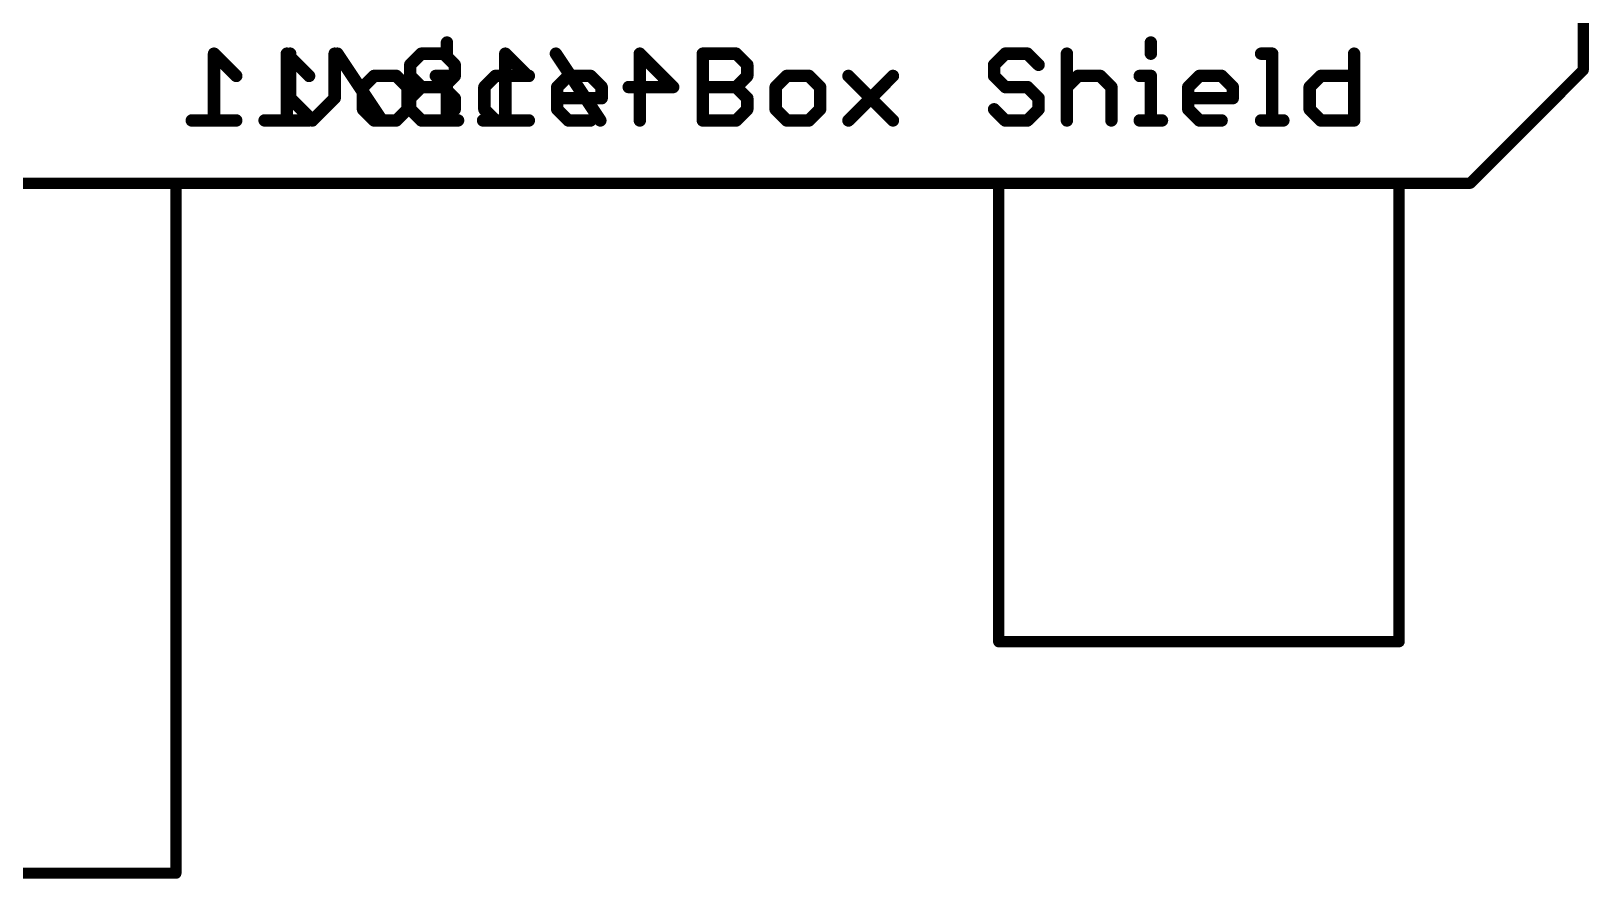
# Model space of a CAD drawing. Extents: x -0.1 to 53.5, y -15.6 to 62.5.
# Drawn here: x 18.45 to 53.47, y -15.63 to 3.41 of the extents above; entities that cross this region are included whole.
import ezdxf

# ---------------------------------------------------------------- set-up
doc = ezdxf.new("R2010")
doc.units = 0
for name, color, linetype in [('1', 12, 'CONTINUOUS'), ('16', 132, 'CONTINUOUS'), ('20', 53, 'CONTINUOUS'), ('21', 41, 'CONTINUOUS'), ('51', 53, 'CONTINUOUS')]:
    doc.layers.add(name, color=color, linetype=linetype)

msp = doc.modelspace()

# ---------------------------------------------------------------- linework, layer by layer
at = {"layer": '1', "const_width": 0.254}
for points in [[(53.34, 57.15), (53.34, 2.54)], [(53.34, 2.54), (50.8, 0)], [(50.8, 0), (2.54, 0)]]:
    msp.add_lwpolyline(points, dxfattribs=at)
at = {"layer": '1', "const_width": 0.127}
for points in [[(53.2765, 2.54, 1), (53.4035, 2.54)], [(53.3849, 2.4951, 1), (53.2951, 2.5849)], [(50.7551, 0.0449, 1), (50.8449, -0.0449)], [(50.8, -0.0635, 1), (50.8, 0.0635)]]:
    msp.add_lwpolyline(points, format="xyb", dxfattribs=at)
at = {"layer": '16'}
for points, const_width in [([(53.34, 57.15), (53.34, 2.54)], 0.254), ([(23.0574, 2.4096), (22.5574, 2.9096)], 0.2794), ([(22.5574, 2.9096), (22.5574, 1.4097)], 0.2794), ([(24.6945, 2.4096), (24.1946, 2.9096)], 0.2794), ([(24.1946, 2.9096), (24.1946, 1.4097)], 0.2794), ([(26.3317, 1.4097), (25.3318, 2.9096)], 0.2794), ([(27.2189, 2.9096), (26.9689, 2.6596)], 0.2794), ([(27.7189, 2.9096), (27.2189, 2.9096)], 0.2794), ([(27.9688, 2.6596), (27.7189, 2.9096)], 0.2794), ([(29.606, 2.4096), (29.106, 2.9096)], 0.2794), ([(29.106, 2.9096), (29.106, 1.4097)], 0.2794), ([(31.2431, 1.4097), (30.2432, 2.9096)], 0.2794), ([(32.1304, 1.4097), (32.1304, 2.9096)], 0.2794), ([(32.1304, 2.9096), (32.8803, 2.1596)], 0.2794), ([(26.9689, 2.6596), (26.9689, 2.4096)], 0.2794), ([(26.9689, 2.4096), (27.2189, 2.1596)], 0.2794), ([(27.7189, 2.1596), (27.9688, 2.4096)], 0.2794), ([(27.9688, 2.4096), (27.9688, 2.6596)], 0.2794), ([(53.34, 2.54), (50.8, 0)], 0.254), ([(27.2189, 2.1596), (26.9689, 1.9097)], 0.2794), ([(27.7189, 2.1596), (27.2189, 2.1596)], 0.2794), ([(27.9688, 1.9097), (27.7189, 2.1596)], 0.2794), ([(32.8803, 2.1596), (31.8804, 2.1596)], 0.2794), ([(26.9689, 1.9097), (26.9689, 1.6597)], 0.2794), ([(26.9689, 1.6597), (27.2189, 1.4097)], 0.2794), ([(27.7189, 1.4097), (27.9688, 1.6597)], 0.2794), ([(27.9688, 1.6597), (27.9688, 1.9097)], 0.2794), ([(23.0574, 1.4097), (22.0574, 1.4097)], 0.2794), ([(24.6945, 1.4097), (23.6946, 1.4097)], 0.2794), ([(27.2189, 1.4097), (27.7189, 1.4097)], 0.2794), ([(29.606, 1.4097), (28.6061, 1.4097)], 0.2794), ([(50.8, 0), (2.54, 0)], 0.254)]:
    msp.add_lwpolyline(points, dxfattribs=dict(at, const_width=const_width))
for points, const_width in [([(22.6068, 2.959, 1), (22.508, 2.8602)], 0.1397), ([(22.6273, 2.9096, 1), (22.4876, 2.9096)], 0.1397), ([(24.244, 2.959, 1), (24.1452, 2.8602)], 0.1397), ([(24.2644, 2.9096, 1), (24.1247, 2.9096)], 0.1397), ([(25.3899, 2.9483, 1), (25.2736, 2.8708)], 0.1397), ([(27.2189, 2.9794, 1), (27.2189, 2.8397)], 0.1397), ([(27.2683, 2.8602, 1), (27.1695, 2.959)], 0.1397), ([(27.7682, 2.959, 1), (27.6695, 2.8602)], 0.1397), ([(27.7189, 2.8397, 1), (27.7189, 2.9794)], 0.1397), ([(29.1554, 2.959, 1), (29.0566, 2.8602)], 0.1397), ([(29.1759, 2.9096, 1), (29.0362, 2.9096)], 0.1397), ([(30.3013, 2.9483, 1), (30.1851, 2.8708)], 0.1397), ([(32.2002, 2.9096, 1), (32.0605, 2.9096)], 0.1397), ([(32.1798, 2.959, 1), (32.081, 2.8602)], 0.1397), ([(23.008, 2.3602, 1), (23.1068, 2.459)], 0.1397), ([(24.6451, 2.3602, 1), (24.7439, 2.459)], 0.1397), ([(26.9195, 2.709, 1), (27.0183, 2.6102)], 0.1397), ([(27.0183, 2.459, 1), (26.9195, 2.3602)], 0.1397), ([(27.0388, 2.6596, 1), (26.8991, 2.6596)], 0.1397), ([(26.8991, 2.4096, 1), (27.0388, 2.4096)], 0.1397), ([(28.0387, 2.6596, 1), (27.899, 2.6596)], 0.1397), ([(27.899, 2.4096, 1), (28.0387, 2.4096)], 0.1397), ([(27.9194, 2.6102, 1), (28.0182, 2.709)], 0.1397), ([(28.0182, 2.3602, 1), (27.9194, 2.459)], 0.1397), ([(29.5566, 2.3602, 1), (29.6554, 2.459)], 0.1397), ([(53.2765, 2.54, 1), (53.4035, 2.54)], 0.127), ([(53.3849, 2.4951, 1), (53.2951, 2.5849)], 0.127), ([(27.2189, 2.2295, 1), (27.2189, 2.0898)], 0.1397), ([(27.2683, 2.1102, 1), (27.1695, 2.209)], 0.1397), ([(27.1695, 2.1102, 1), (27.2683, 2.209)], 0.1397), ([(27.7682, 2.209, 1), (27.6695, 2.1102)], 0.1397), ([(27.6695, 2.209, 1), (27.7682, 2.1102)], 0.1397), ([(27.7189, 2.0898, 1), (27.7189, 2.2295)], 0.1397), ([(31.8804, 2.2295, 1), (31.8804, 2.0898)], 0.1397), ([(32.8309, 2.1102, 1), (32.9297, 2.209)], 0.1397), ([(32.8803, 2.0898, 1), (32.8803, 2.2295)], 0.1397), ([(26.9195, 1.9591, 1), (27.0183, 1.8603)], 0.1397), ([(27.0183, 1.7091, 1), (26.9195, 1.6103)], 0.1397), ([(27.0388, 1.9097, 1), (26.8991, 1.9097)], 0.1397), ([(28.0387, 1.9097, 1), (27.899, 1.9097)], 0.1397), ([(27.9194, 1.8603, 1), (28.0182, 1.9591)], 0.1397), ([(28.0182, 1.6103, 1), (27.9194, 1.7091)], 0.1397), ([(22.0574, 1.4796, 1), (22.0574, 1.3399)], 0.1397), ([(22.4876, 1.4097, 1), (22.6273, 1.4097)], 0.1397), ([(23.0574, 1.3399, 1), (23.0574, 1.4796)], 0.1397), ([(23.6946, 1.4796, 1), (23.6946, 1.3399)], 0.1397), ([(24.1247, 1.4097, 1), (24.2644, 1.4097)], 0.1397), ([(24.6945, 1.3399, 1), (24.6945, 1.4796)], 0.1397), ([(26.2736, 1.371, 1), (26.3898, 1.4484)], 0.1397), ([(26.8991, 1.6597, 1), (27.0388, 1.6597)], 0.1397), ([(27.2189, 1.4796, 1), (27.2189, 1.3399)], 0.1397), ([(27.1695, 1.3603, 1), (27.2683, 1.4591)], 0.1397), ([(27.6695, 1.4591, 1), (27.7682, 1.3603)], 0.1397), ([(27.7189, 1.3399, 1), (27.7189, 1.4796)], 0.1397), ([(27.899, 1.6597, 1), (28.0387, 1.6597)], 0.1397), ([(28.6061, 1.4796, 1), (28.6061, 1.3399)], 0.1397), ([(29.0362, 1.4097, 1), (29.1759, 1.4097)], 0.1397), ([(29.606, 1.3399, 1), (29.606, 1.4796)], 0.1397), ([(31.185, 1.371, 1), (31.3013, 1.4484)], 0.1397), ([(32.0605, 1.4097, 1), (32.2002, 1.4097)], 0.1397), ([(50.7551, 0.0449, 1), (50.8449, -0.0449)], 0.127), ([(50.8, -0.0635, 1), (50.8, 0.0635)], 0.127)]:
    msp.add_lwpolyline(points, format="xyb", dxfattribs=dict(at, const_width=const_width))
at = {"layer": '20', "const_width": 0.254}
for points in [[(53.34, 57.15), (53.34, 2.54)], [(53.34, 2.54), (50.8, 0)], [(50.8, 0), (2.54, 0)]]:
    msp.add_lwpolyline(points, dxfattribs=at)
at = {"layer": '20', "const_width": 0.127}
for points in [[(53.2765, 2.54, 1), (53.4035, 2.54)], [(53.3849, 2.4951, 1), (53.2951, 2.5849)], [(50.7551, 0.0449, 1), (50.8449, -0.0449)], [(50.8, -0.0635, 1), (50.8, 0.0635)]]:
    msp.add_lwpolyline(points, format="xyb", dxfattribs=at)
at = {"layer": '21', "const_width": 0.2794}
for points in [[(27.794, 3.1596), (27.794, 2.9096)], [(43.6198, 3.1596), (43.6198, 2.9096)], [(24.2697, 2.9096), (24.2697, 1.9097)], [(25.2696, 1.9097), (25.2696, 2.9096)], [(33.5469, 1.4097), (33.5469, 2.9096)], [(33.5469, 2.9096), (34.2969, 2.9096)], [(34.2969, 2.9096), (34.5468, 2.6596)], [(40.3455, 2.9096), (40.0955, 2.6596)], [(40.8455, 2.9096), (40.3455, 2.9096)], [(41.0955, 2.6596), (40.8455, 2.9096)], [(41.7327, 2.9096), (41.7327, 1.4097)], [(46.0984, 2.9096), (46.3484, 2.9096)], [(46.3484, 2.9096), (46.3484, 1.4097)], [(48.1898, 2.9096), (48.1898, 1.4097)], [(26.1568, 2.4096), (25.9069, 2.1596)], [(26.6568, 2.4096), (26.1568, 2.4096)], [(26.9068, 2.1596), (26.6568, 2.4096)], [(27.544, 2.4096), (27.794, 2.4096)], [(27.794, 2.4096), (27.794, 1.4097)], [(28.8854, 2.4096), (28.6355, 2.1596)], [(29.6354, 2.4096), (28.8854, 2.4096)], [(30.2726, 2.1596), (30.5226, 2.4096)], [(30.5226, 2.4096), (31.0225, 2.4096)], [(31.0225, 2.4096), (31.2725, 2.1596)], [(34.5468, 2.4096), (34.2969, 2.1596)], [(34.5468, 2.6596), (34.5468, 2.4096)], [(35.4341, 2.4096), (35.1841, 2.1596)], [(35.934, 2.4096), (35.4341, 2.4096)], [(36.184, 2.1596), (35.934, 2.4096)], [(36.8212, 2.4096), (37.8212, 1.4097)], [(36.8212, 1.4097), (37.8212, 2.4096)], [(40.0955, 2.6596), (40.0955, 2.4096)], [(40.0955, 2.4096), (40.3455, 2.1596)], [(41.7327, 2.1596), (41.9827, 2.4096)], [(41.9827, 2.4096), (42.4826, 2.4096)], [(42.4826, 2.4096), (42.7326, 2.1596)], [(43.3699, 2.4096), (43.6198, 2.4096)], [(43.6198, 2.4096), (43.6198, 1.4097)], [(44.4613, 2.1596), (44.7113, 2.4096)], [(44.7113, 2.4096), (45.2112, 2.4096)], [(45.2112, 2.4096), (45.4612, 2.1596)], [(47.1899, 2.1596), (47.4399, 2.4096)], [(47.4399, 2.4096), (48.1898, 2.4096)], [(25.9069, 2.1596), (25.9069, 1.6597)], [(26.9068, 1.6597), (26.9068, 2.1596)], [(28.6355, 2.1596), (28.6355, 1.6597)], [(30.2726, 1.6597), (30.2726, 2.1596)], [(31.2725, 2.1596), (31.2725, 1.9097)], [(33.5469, 2.1596), (34.2969, 2.1596)], [(34.2969, 2.1596), (34.5468, 1.9097)], [(35.1841, 2.1596), (35.1841, 1.6597)], [(36.184, 1.6597), (36.184, 2.1596)], [(40.3455, 2.1596), (40.8455, 2.1596)], [(40.8455, 2.1596), (41.0955, 1.9097)], [(42.7326, 2.1596), (42.7326, 1.4097)], [(44.4613, 1.6597), (44.4613, 2.1596)], [(45.4612, 2.1596), (45.4612, 1.9097)], [(47.1899, 1.6597), (47.1899, 2.1596)], [(24.2697, 1.9097), (24.7697, 1.4097)], [(24.7697, 1.4097), (25.2696, 1.9097)], [(25.9069, 1.6597), (26.1568, 1.4097)], [(26.6568, 1.4097), (26.9068, 1.6597)], [(28.6355, 1.6597), (28.8854, 1.4097)], [(31.2725, 1.9097), (30.2726, 1.9097)], [(30.5226, 1.4097), (30.2726, 1.6597)], [(34.5468, 1.6597), (34.2969, 1.4097)], [(34.5468, 1.9097), (34.5468, 1.6597)], [(35.1841, 1.6597), (35.4341, 1.4097)], [(35.934, 1.4097), (36.184, 1.6597)], [(40.3455, 1.4097), (40.0955, 1.6597)], [(41.0955, 1.6597), (40.8455, 1.4097)], [(41.0955, 1.9097), (41.0955, 1.6597)], [(45.4612, 1.9097), (44.4613, 1.9097)], [(44.7113, 1.4097), (44.4613, 1.6597)], [(47.4399, 1.4097), (47.1899, 1.6597)], [(26.1568, 1.4097), (26.6568, 1.4097)], [(27.544, 1.4097), (28.044, 1.4097)], [(28.8854, 1.4097), (29.6354, 1.4097)], [(31.0225, 1.4097), (30.5226, 1.4097)], [(34.2969, 1.4097), (33.5469, 1.4097)], [(35.4341, 1.4097), (35.934, 1.4097)], [(40.8455, 1.4097), (40.3455, 1.4097)], [(43.3699, 1.4097), (43.8698, 1.4097)], [(45.2112, 1.4097), (44.7113, 1.4097)], [(46.0984, 1.4097), (46.5984, 1.4097)], [(48.1898, 1.4097), (47.4399, 1.4097)]]:
    msp.add_lwpolyline(points, dxfattribs=at)
at = {"layer": '21', "const_width": 0.1397}
for points in [[(27.8638, 3.1596, 1), (27.7241, 3.1596)], [(43.6897, 3.1596, 1), (43.55, 3.1596)], [(24.3395, 2.9096, 1), (24.1999, 2.9096)], [(25.3395, 2.9096, 1), (25.1998, 2.9096)], [(27.7241, 2.9096, 1), (27.8638, 2.9096)], [(33.6168, 2.9096, 1), (33.4771, 2.9096)], [(33.5469, 2.9794, 1), (33.5469, 2.8397)], [(34.3463, 2.959, 1), (34.2475, 2.8602)], [(34.2969, 2.8397, 1), (34.2969, 2.9794)], [(40.3455, 2.9794, 1), (40.3455, 2.8397)], [(40.3949, 2.8602, 1), (40.2961, 2.959)], [(40.8949, 2.959, 1), (40.7961, 2.8602)], [(40.8455, 2.8397, 1), (40.8455, 2.9794)], [(41.8026, 2.9096, 1), (41.6628, 2.9096)], [(43.55, 2.9096, 1), (43.6897, 2.9096)], [(46.0984, 2.9794, 1), (46.0984, 2.8397)], [(46.4183, 2.9096, 1), (46.2786, 2.9096)], [(46.3484, 2.8397, 1), (46.3484, 2.9794)], [(48.2597, 2.9096, 1), (48.12, 2.9096)], [(26.1568, 2.4795, 1), (26.1568, 2.3398)], [(26.2062, 2.3602, 1), (26.1074, 2.459)], [(26.7062, 2.459, 1), (26.6074, 2.3602)], [(26.6568, 2.3398, 1), (26.6568, 2.4795)], [(27.544, 2.4795, 1), (27.544, 2.3398)], [(27.8638, 2.4096, 1), (27.7241, 2.4096)], [(27.794, 2.3398, 1), (27.794, 2.4795)], [(28.8854, 2.4795, 1), (28.8854, 2.3398)], [(28.9348, 2.3602, 1), (28.836, 2.459)], [(29.6354, 2.3398, 1), (29.6354, 2.4795)], [(30.5226, 2.4795, 1), (30.5226, 2.3398)], [(30.572, 2.3602, 1), (30.4732, 2.459)], [(31.0719, 2.459, 1), (30.9732, 2.3602)], [(31.0225, 2.3398, 1), (31.0225, 2.4795)], [(34.6167, 2.6596, 1), (34.477, 2.6596)], [(34.477, 2.4096, 1), (34.6167, 2.4096)], [(34.4974, 2.6102, 1), (34.5962, 2.709)], [(34.5962, 2.3602, 1), (34.4974, 2.459)], [(35.4341, 2.4795, 1), (35.4341, 2.3398)], [(35.4834, 2.3602, 1), (35.3847, 2.459)], [(35.9834, 2.459, 1), (35.8846, 2.3602)], [(35.934, 2.3398, 1), (35.934, 2.4795)], [(36.8706, 2.459, 1), (36.7718, 2.3602)], [(37.8705, 2.3602, 1), (37.7718, 2.459)], [(40.1654, 2.6596, 1), (40.0257, 2.6596)], [(40.0257, 2.4096, 1), (40.1654, 2.4096)], [(40.0462, 2.709, 1), (40.1449, 2.6102)], [(40.1449, 2.459, 1), (40.0462, 2.3602)], [(41.0461, 2.6102, 1), (41.1449, 2.709)], [(41.9827, 2.4795, 1), (41.9827, 2.3398)], [(42.0321, 2.3602, 1), (41.9333, 2.459)], [(42.532, 2.459, 1), (42.4332, 2.3602)], [(42.4826, 2.3398, 1), (42.4826, 2.4795)], [(43.3699, 2.4795, 1), (43.3699, 2.3398)], [(43.6897, 2.4096, 1), (43.55, 2.4096)], [(43.6198, 2.3398, 1), (43.6198, 2.4795)], [(44.7113, 2.4795, 1), (44.7113, 2.3398)], [(44.7607, 2.3602, 1), (44.6619, 2.459)], [(45.2606, 2.459, 1), (45.1618, 2.3602)], [(45.2112, 2.3398, 1), (45.2112, 2.4795)], [(47.4399, 2.4795, 1), (47.4399, 2.3398)], [(47.4893, 2.3602, 1), (47.3905, 2.459)], [(48.1898, 2.3398, 1), (48.1898, 2.4795)], [(25.9767, 2.1596, 1), (25.837, 2.1596)], [(25.8575, 2.209, 1), (25.9562, 2.1102)], [(26.9766, 2.1596, 1), (26.8369, 2.1596)], [(26.8574, 2.1102, 1), (26.9562, 2.209)], [(28.7053, 2.1596, 1), (28.5656, 2.1596)], [(28.5861, 2.209, 1), (28.6848, 2.1102)], [(30.3425, 2.1596, 1), (30.2028, 2.1596)], [(30.2232, 2.209, 1), (30.322, 2.1102)], [(31.3424, 2.1596, 1), (31.2027, 2.1596)], [(31.2231, 2.1102, 1), (31.3219, 2.209)], [(33.5469, 2.2295, 1), (33.5469, 2.0898)], [(34.3463, 2.209, 1), (34.2475, 2.1102)], [(34.2475, 2.209, 1), (34.3463, 2.1102)], [(34.2969, 2.0898, 1), (34.2969, 2.2295)], [(35.2539, 2.1596, 1), (35.1142, 2.1596)], [(35.1347, 2.209, 1), (35.2335, 2.1102)], [(36.2538, 2.1596, 1), (36.1141, 2.1596)], [(36.1346, 2.1102, 1), (36.2334, 2.209)], [(40.3455, 2.2295, 1), (40.3455, 2.0898)], [(40.2961, 2.1102, 1), (40.3949, 2.209)], [(40.8949, 2.209, 1), (40.7961, 2.1102)], [(40.8455, 2.0898, 1), (40.8455, 2.2295)], [(41.6833, 2.209, 1), (41.7821, 2.1102)], [(42.8025, 2.1596, 1), (42.6628, 2.1596)], [(42.6832, 2.1102, 1), (42.782, 2.209)], [(44.5311, 2.1596, 1), (44.3914, 2.1596)], [(44.4119, 2.209, 1), (44.5107, 2.1102)], [(45.5311, 2.1596, 1), (45.3914, 2.1596)], [(45.4118, 2.1102, 1), (45.5106, 2.209)], [(47.2597, 2.1596, 1), (47.12, 2.1596)], [(47.1405, 2.209, 1), (47.2393, 2.1102)], [(24.3191, 1.9591, 1), (24.2203, 1.8603)], [(24.1999, 1.9097, 1), (24.3395, 1.9097)], [(25.1998, 1.9097, 1), (25.3395, 1.9097)], [(25.319, 1.8603, 1), (25.2202, 1.9591)], [(25.9562, 1.7091, 1), (25.8575, 1.6103)], [(26.9562, 1.6103, 1), (26.8574, 1.7091)], [(28.6848, 1.7091, 1), (28.5861, 1.6103)], [(30.2726, 1.9795, 1), (30.2726, 1.8398)], [(30.322, 1.7091, 1), (30.2232, 1.6103)], [(31.2027, 1.9097, 1), (31.3424, 1.9097)], [(31.2725, 1.8398, 1), (31.2725, 1.9795)], [(34.6167, 1.9097, 1), (34.477, 1.9097)], [(34.4974, 1.8603, 1), (34.5962, 1.9591)], [(34.5962, 1.6103, 1), (34.4974, 1.7091)], [(35.2335, 1.7091, 1), (35.1347, 1.6103)], [(36.2334, 1.6103, 1), (36.1346, 1.7091)], [(40.1449, 1.7091, 1), (40.0462, 1.6103)], [(41.1653, 1.9097, 1), (41.0256, 1.9097)], [(41.0461, 1.8603, 1), (41.1449, 1.9591)], [(41.1449, 1.6103, 1), (41.0461, 1.7091)], [(44.4613, 1.9795, 1), (44.4613, 1.8398)], [(44.5107, 1.7091, 1), (44.4119, 1.6103)], [(45.3914, 1.9097, 1), (45.5311, 1.9097)], [(45.4612, 1.8398, 1), (45.4612, 1.9795)], [(47.2393, 1.7091, 1), (47.1405, 1.6103)], [(24.7203, 1.4591, 1), (24.8191, 1.3603)], [(24.7203, 1.3603, 1), (24.8191, 1.4591)], [(25.837, 1.6597, 1), (25.9767, 1.6597)], [(26.1568, 1.4796, 1), (26.1568, 1.3399)], [(26.1074, 1.3603, 1), (26.2062, 1.4591)], [(26.6074, 1.4591, 1), (26.7062, 1.3603)], [(26.6568, 1.3399, 1), (26.6568, 1.4796)], [(26.8369, 1.6597, 1), (26.9766, 1.6597)], [(27.544, 1.4796, 1), (27.544, 1.3399)], [(27.7241, 1.4097, 1), (27.8638, 1.4097)], [(28.044, 1.3399, 1), (28.044, 1.4796)], [(28.5656, 1.6597, 1), (28.7053, 1.6597)], [(28.8854, 1.4796, 1), (28.8854, 1.3399)], [(28.836, 1.3603, 1), (28.9348, 1.4591)], [(29.6354, 1.3399, 1), (29.6354, 1.4796)], [(30.2028, 1.6597, 1), (30.3425, 1.6597)], [(30.5226, 1.4796, 1), (30.5226, 1.3399)], [(30.4732, 1.3603, 1), (30.572, 1.4591)], [(31.0225, 1.3399, 1), (31.0225, 1.4796)], [(33.5469, 1.4796, 1), (33.5469, 1.3399)], [(33.4771, 1.4097, 1), (33.6168, 1.4097)], [(34.2475, 1.4591, 1), (34.3463, 1.3603)], [(34.2969, 1.3399, 1), (34.2969, 1.4796)], [(34.477, 1.6597, 1), (34.6167, 1.6597)], [(35.1142, 1.6597, 1), (35.2539, 1.6597)], [(35.4341, 1.4796, 1), (35.4341, 1.3399)], [(35.3847, 1.3603, 1), (35.4834, 1.4591)], [(35.8846, 1.4591, 1), (35.9834, 1.3603)], [(35.934, 1.3399, 1), (35.934, 1.4796)], [(36.1141, 1.6597, 1), (36.2538, 1.6597)], [(36.7718, 1.4591, 1), (36.8706, 1.3603)], [(37.7718, 1.3603, 1), (37.8705, 1.4591)], [(40.3455, 1.4796, 1), (40.3455, 1.3399)], [(40.2961, 1.3603, 1), (40.3949, 1.4591)], [(40.7961, 1.4591, 1), (40.8949, 1.3603)], [(40.8455, 1.3399, 1), (40.8455, 1.4796)], [(41.0256, 1.6597, 1), (41.1653, 1.6597)], [(41.6628, 1.4097, 1), (41.8026, 1.4097)], [(42.6628, 1.4097, 1), (42.8025, 1.4097)], [(43.3699, 1.4796, 1), (43.3699, 1.3399)], [(43.55, 1.4097, 1), (43.6897, 1.4097)], [(43.8698, 1.3399, 1), (43.8698, 1.4796)], [(44.3914, 1.6597, 1), (44.5311, 1.6597)], [(44.7113, 1.4796, 1), (44.7113, 1.3399)], [(44.6619, 1.3603, 1), (44.7607, 1.4591)], [(45.2112, 1.3399, 1), (45.2112, 1.4796)], [(46.0984, 1.4796, 1), (46.0984, 1.3399)], [(46.2786, 1.4097, 1), (46.4183, 1.4097)], [(46.5984, 1.3399, 1), (46.5984, 1.4796)], [(47.12, 1.6597, 1), (47.2597, 1.6597)], [(47.4399, 1.4796, 1), (47.4399, 1.3399)], [(47.3905, 1.3603, 1), (47.4893, 1.4591)], [(48.12, 1.4097, 1), (48.2597, 1.4097)], [(48.1898, 1.3399, 1), (48.1898, 1.4796)]]:
    msp.add_lwpolyline(points, format="xyb", dxfattribs=at)
at = {"layer": '51', "const_width": 0.254}
for points in [[(53.34, 2.54), (53.34, 57.15)], [(50.8, 0), (53.34, 2.54)], [(9.5, 0), (21.7, 0)], [(21.7, 0), (50.8, 0)], [(21.7, -15.5), (21.7, 0)], [(40.2, -10.3), (40.2, -0.1)], [(49.2, -10.3), (49.2, -0.1)], [(40.2, -10.3), (49.2, -10.3)], [(9.5, -15.5), (21.7, -15.5)]]:
    msp.add_lwpolyline(points, dxfattribs=at)
at = {"layer": '51', "const_width": 0.127}
for points in [[(53.2765, 2.54, 1), (53.4035, 2.54)], [(53.3849, 2.4951, 1), (53.2951, 2.5849)], [(21.7, 0.0635, 1), (21.7, -0.0635)], [(21.7635, 0, 1), (21.6365, 0)], [(21.7, -0.0635, 1), (21.7, 0.0635)], [(40.2635, -0.1, 1), (40.1365, -0.1)], [(49.2635, -0.1, 1), (49.1365, -0.1)], [(50.7551, 0.0449, 1), (50.8449, -0.0449)], [(50.8, -0.0635, 1), (50.8, 0.0635)], [(40.2, -10.2365, 1), (40.2, -10.3635)], [(40.1365, -10.3, 1), (40.2635, -10.3)], [(49.1365, -10.3, 1), (49.2635, -10.3)], [(49.2, -10.3635, 1), (49.2, -10.2365)], [(21.7, -15.5635, 1), (21.7, -15.4365)], [(21.6365, -15.5, 1), (21.7635, -15.5)]]:
    msp.add_lwpolyline(points, format="xyb", dxfattribs=at)

doc.saveas('drawing.dxf')
